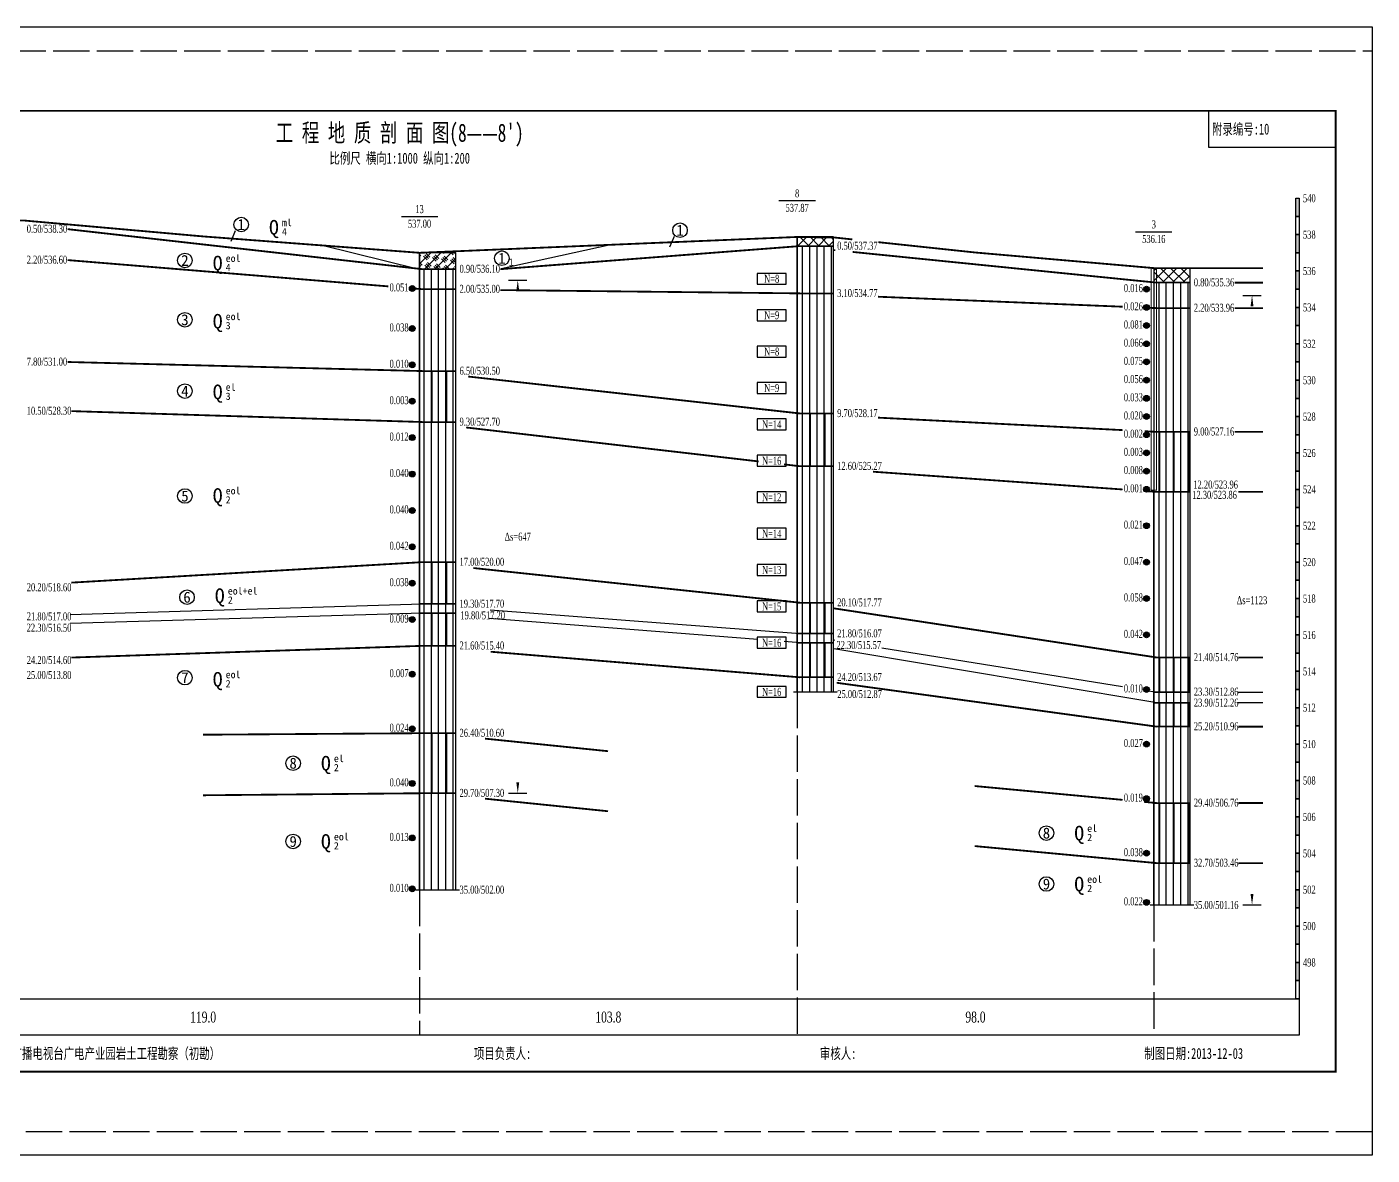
# Model space of a CAD drawing. Header units: millimetres. Extents: x -242 to 4355, y 2409 to 2741.
# Drawn here: x 3984.8 to 4354.6, y 2420 to 2730 of the extents above; entities that cross this region are included whole.
import ezdxf
from ezdxf.enums import TextEntityAlignment as Align

# ---------------------------------------------------------------- set-up
doc = ezdxf.new("R2010")
doc.units = ezdxf.units.MM
doc.linetypes.add('XX', pattern=[12, 10, -2])
doc.layers.add('MASKTEXT', color=7, linetype='Continuous')
doc.layers.add('黄土', color=52, linetype='Continuous')
doc.layers.add('打印边线框', color=3, linetype='Continuous', plot=False)
doc.styles.add('Dzcd', font='TIMES.TTF')
doc.styles.get("Standard").update_dxf_attribs({"font": 'SimSun.ttf'})
pattern_1 = [(90, (0, 6.57), (-2, 1e-16), [])]
pattern_2 = [(90, (0, 6.57), (-2, 1e-16), []), (90, (0.1, 6.57), (-4, 2e-16), []), (90, (0.2, 6.57), (-4, 2e-16), [])]
pattern_3 = [(45, (3880.032, -17.0686), (-1.4142136, 1.4142136), []), (315, (3880.032, -17.0686), (1.4142136, 1.4142136), [])]

# ---------------------------------------------------------------- blocks, each defined once
blk = doc.blocks.new('TL_YZY')
h = blk.add_hatch(color=256)
edge = h.paths.add_edge_path()
edge.add_arc((0, -0.79), 0.8, 0, 360)
blk.add_circle((0, -0.79), 0.8)
blk = doc.blocks.new('TL_BGN')
for p, q in [((0, -3), (0, 0)), ((0, 0), (-8, 0)), ((-8, 0), (-8, -3)), ((-8, -3), (0, -3))]:
    blk.add_line(p, q)

msp = doc.modelspace()

# ---------------------------------------------------------------- hatches: boundary and pattern name
for points in [[(4333.562, 2677.931), (4333.562, 2682.931), (4334.562, 2682.931), (4334.562, 2677.931)], [(4333.562, 2667.931), (4333.562, 2672.931), (4334.562, 2672.931), (4334.562, 2667.931)], [(4333.562, 2657.931), (4333.562, 2662.931), (4334.562, 2662.931), (4334.562, 2657.931)], [(4333.562, 2647.931), (4333.562, 2652.931), (4334.562, 2652.931), (4334.562, 2647.931)], [(4333.562, 2637.931), (4333.562, 2642.931), (4334.562, 2642.931), (4334.562, 2637.931)], [(4333.562, 2627.931), (4333.562, 2632.931), (4334.562, 2632.931), (4334.562, 2627.931)], [(4333.562, 2617.931), (4333.562, 2622.931), (4334.562, 2622.931), (4334.562, 2617.931)], [(4333.562, 2607.931), (4333.562, 2612.931), (4334.562, 2612.931), (4334.562, 2607.931)], [(4333.562, 2597.931), (4333.562, 2602.931), (4334.562, 2602.931), (4334.562, 2597.931)], [(4333.562, 2587.931), (4333.562, 2592.931), (4334.562, 2592.931), (4334.562, 2587.931)], [(4333.562, 2577.931), (4333.562, 2582.931), (4334.562, 2582.931), (4334.562, 2577.931)], [(4333.562, 2567.931), (4333.562, 2572.931), (4334.562, 2572.931), (4334.562, 2567.931)], [(4333.562, 2557.931), (4333.562, 2562.931), (4334.562, 2562.931), (4334.562, 2557.931)], [(4333.562, 2547.931), (4333.562, 2552.931), (4334.562, 2552.931), (4334.562, 2547.931)], [(4333.562, 2537.931), (4333.562, 2542.931), (4334.562, 2542.931), (4334.562, 2537.931)], [(4333.562, 2527.931), (4333.562, 2532.931), (4334.562, 2532.931), (4334.562, 2527.931)], [(4333.562, 2517.931), (4333.562, 2522.931), (4334.562, 2522.931), (4334.562, 2517.931)], [(4333.562, 2507.931), (4333.562, 2512.931), (4334.562, 2512.931), (4334.562, 2507.931)], [(4333.562, 2497.931), (4333.562, 2502.931), (4334.562, 2502.931), (4334.562, 2497.931)], [(4333.562, 2487.931), (4333.562, 2492.931), (4334.562, 2492.931), (4334.562, 2487.931)], [(4333.562, 2477.931), (4333.562, 2482.931), (4334.562, 2482.931), (4334.562, 2477.931)], [(4333.562, 2467.931), (4333.562, 2472.931), (4334.562, 2472.931), (4334.562, 2467.931)]]:
    msp.add_hatch(color=0).paths.add_polyline_path(points)
h = msp.add_hatch()
h.set_pattern_fill('素填土', color=0, scale=0.5, style=0)
h.set_pattern_definition(pattern_3)
h.paths.add_polyline_path([(4196.532, 2672.282), (4196.532, 2669.782), (4206.532, 2669.782), (4206.532, 2672.282)])
h = msp.add_hatch()
h.set_pattern_fill('杂填土', color=0, scale=0.5, style=0)
h.set_pattern_definition([(45, (3880.032, -17.0686), (-1.4142136, 1.4142136), []), (315, (3880.681, -15.4272), (2.4748737, -0.3535534), [1.414, -2.586]), (315, (3881.0309, -15.0608), (2.4748737, -0.3535534), [1.414, -2.586]), (315, (3881.3983, -14.7134), (2.4748737, -0.3535534), [1.414, -2.586])])
h.paths.add_polyline_path([(4092.742, 2667.931), (4092.742, 2663.431), (4102.742, 2663.431), (4102.742, 2667.931)])
h = msp.add_hatch()
h.set_pattern_fill('素填土', color=0, scale=0.5, style=0)
h.set_pattern_definition(pattern_3)
h.paths.add_polyline_path([(4294.562, 2663.731), (4294.562, 2659.731), (4304.562, 2659.731), (4304.562, 2663.731)])
h = msp.add_hatch()
h.set_pattern_fill('古土壤', color=0, scale=0.5, style=0)
h.set_pattern_definition(pattern_2)
h.paths.add_polyline_path([(4092.742, 2635.431), (4092.742, 2621.431), (4102.742, 2621.431), (4102.742, 2635.431)])
h = msp.add_hatch()
h.set_pattern_fill('古土壤', color=0, scale=0.5, style=0)
h.set_pattern_definition(pattern_2)
h.paths.add_polyline_path([(4196.532, 2623.782), (4196.532, 2609.282), (4206.532, 2609.282), (4206.532, 2623.782)])
h = msp.add_hatch()
h.set_pattern_fill('古土壤', color=0, scale=0.5, style=0)
h.set_pattern_definition(pattern_2)
h.paths.add_polyline_path([(4294.562, 2618.731), (4294.562, 2602.231), (4304.562, 2602.231), (4304.562, 2618.731)])
h = msp.add_hatch()
h.set_pattern_fill('古土壤', color=0, scale=0.5, style=0)
h.set_pattern_definition(pattern_2)
h.paths.add_polyline_path([(4092.742, 2582.931), (4092.742, 2571.431), (4102.742, 2571.431), (4102.742, 2582.931)])
h = msp.add_hatch()
h.set_pattern_fill('古土壤', color=0, scale=0.5, style=0)
h.set_pattern_definition(pattern_2)
h.paths.add_polyline_path([(4196.532, 2571.782), (4196.532, 2563.282), (4206.532, 2563.282), (4206.532, 2571.782)])
h = msp.add_hatch()
h.set_pattern_fill('古土壤', color=0, scale=0.5, style=0)
h.set_pattern_definition(pattern_2)
h.paths.add_polyline_path([(4092.742, 2568.931), (4092.742, 2559.931), (4102.742, 2559.931), (4102.742, 2568.931)])
h = msp.add_hatch()
h.set_pattern_fill('古土壤', color=0, scale=0.5, style=0)
h.set_pattern_definition(pattern_2)
h.paths.add_polyline_path([(4196.532, 2560.782), (4196.532, 2551.282), (4206.532, 2551.282), (4206.532, 2560.782)])
h = msp.add_hatch()
h.set_pattern_fill('古土壤', color=0, scale=0.5, style=0)
h.set_pattern_definition(pattern_2)
h.paths.add_polyline_path([(4294.562, 2556.731), (4294.562, 2547.231), (4304.562, 2547.231), (4304.562, 2556.731)])
h = msp.add_hatch()
h.set_pattern_fill('古土壤', color=0, scale=0.5, style=0)
h.set_pattern_definition(pattern_2)
h.paths.add_polyline_path([(4294.562, 2544.231), (4294.562, 2537.731), (4304.562, 2537.731), (4304.562, 2544.231)])
h = msp.add_hatch()
h.set_pattern_fill('古土壤', color=0, scale=0.5, style=0)
h.set_pattern_definition(pattern_2)
h.paths.add_polyline_path([(4092.742, 2535.931), (4092.742, 2519.431), (4102.742, 2519.431), (4102.742, 2535.931)])
h = msp.add_hatch()
h.set_pattern_fill('古土壤', color=0, scale=0.5, style=0)
h.set_pattern_definition(pattern_2)
h.paths.add_polyline_path([(4294.562, 2516.731), (4294.562, 2500.231), (4304.562, 2500.231), (4304.562, 2516.731)])
at = {"layer": '黄土'}
h = msp.add_hatch(dxfattribs=at)
h.set_pattern_fill('黄土', color=0, scale=0.5, style=0)
h.set_pattern_definition(pattern_1)
h.paths.add_polyline_path([(4196.532, 2669.782), (4196.532, 2656.782), (4206.532, 2656.782), (4206.532, 2669.782)])
h = msp.add_hatch(dxfattribs=at)
h.set_pattern_fill('黄土', color=0, scale=0.5, style=0)
h.set_pattern_definition(pattern_1)
h.paths.add_polyline_path([(4092.742, 2663.431), (4092.742, 2657.931), (4102.742, 2657.931), (4102.742, 2663.431)])
h = msp.add_hatch(dxfattribs=at)
h.set_pattern_fill('黄土', color=0, scale=0.5, style=0)
h.set_pattern_definition(pattern_1)
h.paths.add_polyline_path([(4294.562, 2659.731), (4294.562, 2652.731), (4304.562, 2652.731), (4304.562, 2659.731)])
h = msp.add_hatch(dxfattribs=at)
h.set_pattern_fill('黄土', color=0, scale=0.5, style=0)
h.set_pattern_definition(pattern_1)
h.paths.add_polyline_path([(4092.742, 2657.931), (4092.742, 2635.431), (4102.742, 2635.431), (4102.742, 2657.931)])
h = msp.add_hatch(dxfattribs=at)
h.set_pattern_fill('黄土', color=0, scale=0.5, style=0)
h.set_pattern_definition(pattern_1)
h.paths.add_polyline_path([(4196.532, 2656.782), (4196.532, 2623.782), (4206.532, 2623.782), (4206.532, 2656.782)])
h = msp.add_hatch(dxfattribs=at)
h.set_pattern_fill('黄土', color=0, scale=0.5, style=0)
h.set_pattern_definition(pattern_1)
h.paths.add_polyline_path([(4294.562, 2652.731), (4294.562, 2618.731), (4304.562, 2618.731), (4304.562, 2652.731)])
h = msp.add_hatch(dxfattribs=at)
h.set_pattern_fill('黄土', color=0, scale=0.5, style=0)
h.set_pattern_definition(pattern_1)
h.paths.add_polyline_path([(4092.742, 2621.431), (4092.742, 2582.931), (4102.742, 2582.931), (4102.742, 2621.431)])
h = msp.add_hatch(dxfattribs=at)
h.set_pattern_fill('黄土', color=0, scale=0.5, style=0)
h.set_pattern_definition(pattern_1)
h.paths.add_polyline_path([(4196.532, 2609.282), (4196.532, 2571.782), (4206.532, 2571.782), (4206.532, 2609.282)])
h = msp.add_hatch(dxfattribs=at)
h.set_pattern_fill('黄土', color=0, scale=0.5, style=0)
h.set_pattern_definition(pattern_1)
h.paths.add_polyline_path([(4294.562, 2602.231), (4294.562, 2556.731), (4304.562, 2556.731), (4304.562, 2602.231)])
h = msp.add_hatch(dxfattribs=at)
h.set_pattern_fill('黄土', color=0, scale=0.5, style=0)
h.set_pattern_definition(pattern_1)
h.paths.add_polyline_path([(4092.742, 2571.431), (4092.742, 2568.931), (4102.742, 2568.931), (4102.742, 2571.431)])
h = msp.add_hatch(dxfattribs=at)
h.set_pattern_fill('黄土', color=0, scale=0.5, style=0)
h.set_pattern_definition(pattern_1)
h.paths.add_polyline_path([(4196.532, 2563.282), (4196.532, 2560.782), (4206.532, 2560.782), (4206.532, 2563.282)])
h = msp.add_hatch(dxfattribs=at)
h.set_pattern_fill('黄土', color=0, scale=0.5, style=0)
h.set_pattern_definition(pattern_1)
h.paths.add_polyline_path([(4092.742, 2559.931), (4092.742, 2535.931), (4102.742, 2535.931), (4102.742, 2559.931)])
h = msp.add_hatch(dxfattribs=at)
h.set_pattern_fill('黄土', color=0, scale=0.5, style=0)
h.set_pattern_definition(pattern_1)
h.paths.add_polyline_path([(4196.532, 2551.282), (4196.532, 2547.282), (4206.532, 2547.282), (4206.532, 2551.282)])
h = msp.add_hatch(dxfattribs=at)
h.set_pattern_fill('黄土', color=0, scale=0.5, style=0)
h.set_pattern_definition([(90, (3880.032, -17.0686), (-2, 1e-16), [])])
h.paths.add_polyline_path([(4294.562, 2547.231), (4294.562, 2544.231), (4304.562, 2544.231), (4304.562, 2547.231)])
h = msp.add_hatch(dxfattribs=at)
h.set_pattern_fill('黄土', color=0, scale=0.5, style=0)
h.set_pattern_definition(pattern_1)
h.paths.add_polyline_path([(4294.562, 2537.731), (4294.562, 2516.731), (4304.562, 2516.731), (4304.562, 2537.731)])
h = msp.add_hatch(dxfattribs=at)
h.set_pattern_fill('黄土', color=0, scale=0.5, style=0)
h.set_pattern_definition(pattern_1)
h.paths.add_polyline_path([(4092.742, 2519.431), (4092.742, 2492.931), (4102.742, 2492.931), (4102.742, 2519.431)])
h = msp.add_hatch(dxfattribs=at)
h.set_pattern_fill('黄土', color=0, scale=0.5, style=0)
h.set_pattern_definition(pattern_1)
h.paths.add_polyline_path([(4294.562, 2500.231), (4294.562, 2488.731), (4304.562, 2488.731), (4304.562, 2500.231)])

# ---------------------------------------------------------------- linework, layer by layer
at = {"color": 0}
for p, q in [((4191.532, 2682.282), (4201.532, 2682.282)), ((4087.742, 2677.931), (4097.742, 2677.931)), ((4042.105, 2673.994), (4040.871, 2671.036)), ((4289.562, 2673.731), (4299.562, 2673.731)), ((4066.006, 2670.009), (4092.29, 2663.508)), ((4115.156, 2663.622), (4144.871, 2670.133)), ((4162.727, 2672.435), (4161.493, 2669.477)), ((4117.242, 2660.431), (4122.242, 2660.431)), ((4319.062, 2656.231), (4324.062, 2656.231)), ((3996.762, 2568.524), (4093.542, 2571.431)), ((4112.163, 2569.831), (4197.332, 2563.281)), ((4093.542, 2568.931), (3996.762, 2566.105)), ((4185.737, 2561.684), (4111.926, 2567.431)), ((4197.332, 2560.781), (4192.969, 2561.121)), ((4206.632, 2561.553), (4206.81, 2561.524)), ((4295.362, 2544.231), (4206.632, 2559.091)), ((4219.811, 2559.426), (4285.968, 2548.748)), ((4291.972, 2547.779), (4295.362, 2547.231)), ((4195.532, 2547.282), (4207.532, 2547.282)), ((4317.542, 2547.208), (4324.562, 2547.231)), ((4324.562, 2544.231), (4317.542, 2544.231)), ((4117.242, 2519.431), (4122.242, 2519.431)), ((4091.742, 2492.931), (4103.742, 2492.931)), ((4293.562, 2488.731), (4305.562, 2488.731)), ((4319.062, 2488.731), (4324.062, 2488.731))]:
    msp.add_line(p, q, dxfattribs=at)
at = {"color": 0, "linetype": 'XX'}
for p, q in [((4196.532, 2547.282), (4196.532, 2452.931)), ((4092.742, 2492.931), (4092.742, 2452.931)), ((4294.562, 2488.731), (4294.562, 2452.931))]:
    msp.add_line(p, q, dxfattribs=at)
at = {"color": 0, "const_width": 0.5}
msp.add_lwpolyline([(3830.032, 2442.931), (3830.032, 2706.931), (4344.562, 2706.931), (4344.562, 2442.931)], close=True, dxfattribs=at)
at = {"color": 0}
msp.add_lwpolyline([(4309.562, 2706.931), (4309.562, 2696.931), (4344.562, 2696.931)], dxfattribs=at)
for points in [[(4333.562, 2677.931), (4333.562, 2682.931), (4334.562, 2682.931), (4334.562, 2677.931)], [(4333.562, 2672.931), (4333.562, 2677.931), (4334.562, 2677.931), (4334.562, 2672.931)], [(4196.532, 2672.282), (4196.532, 2669.782), (4206.532, 2669.782), (4206.532, 2672.282)], [(4196.532, 2669.782), (4196.532, 2656.782), (4206.532, 2656.782), (4206.532, 2669.782)], [(4333.562, 2667.931), (4333.562, 2672.931), (4334.562, 2672.931), (4334.562, 2667.931)], [(4092.742, 2667.931), (4092.742, 2663.431), (4102.742, 2663.431), (4102.742, 2667.931)], [(4333.562, 2662.931), (4333.562, 2667.931), (4334.562, 2667.931), (4334.562, 2662.931)], [(4092.742, 2663.431), (4092.742, 2657.931), (4102.742, 2657.931), (4102.742, 2663.431)], [(4294.562, 2663.731), (4294.562, 2659.731), (4304.562, 2659.731), (4304.562, 2663.731)], [(4333.562, 2657.931), (4333.562, 2662.931), (4334.562, 2662.931), (4334.562, 2657.931)], [(4294.562, 2659.731), (4294.562, 2652.731), (4304.562, 2652.731), (4304.562, 2659.731)], [(4092.742, 2657.931), (4092.742, 2635.431), (4102.742, 2635.431), (4102.742, 2657.931)], [(4196.532, 2656.782), (4196.532, 2623.782), (4206.532, 2623.782), (4206.532, 2656.782)], [(4333.562, 2652.931), (4333.562, 2657.931), (4334.562, 2657.931), (4334.562, 2652.931)], [(4294.562, 2652.731), (4294.562, 2618.731), (4304.562, 2618.731), (4304.562, 2652.731)], [(4333.562, 2647.931), (4333.562, 2652.931), (4334.562, 2652.931), (4334.562, 2647.931)], [(4333.562, 2642.931), (4333.562, 2647.931), (4334.562, 2647.931), (4334.562, 2642.931)], [(4333.562, 2637.931), (4333.562, 2642.931), (4334.562, 2642.931), (4334.562, 2637.931)], [(4333.562, 2632.931), (4333.562, 2637.931), (4334.562, 2637.931), (4334.562, 2632.931)], [(4092.742, 2635.431), (4092.742, 2621.431), (4102.742, 2621.431), (4102.742, 2635.431)], [(4333.562, 2627.931), (4333.562, 2632.931), (4334.562, 2632.931), (4334.562, 2627.931)], [(4333.562, 2622.931), (4333.562, 2627.931), (4334.562, 2627.931), (4334.562, 2622.931)], [(4092.742, 2621.431), (4092.742, 2582.931), (4102.742, 2582.931), (4102.742, 2621.431)], [(4196.532, 2623.782), (4196.532, 2609.282), (4206.532, 2609.282), (4206.532, 2623.782)], [(4333.562, 2617.931), (4333.562, 2622.931), (4334.562, 2622.931), (4334.562, 2617.931)], [(4294.562, 2618.731), (4294.562, 2602.231), (4304.562, 2602.231), (4304.562, 2618.731)], [(4333.562, 2612.931), (4333.562, 2617.931), (4334.562, 2617.931), (4334.562, 2612.931)], [(4333.562, 2607.931), (4333.562, 2612.931), (4334.562, 2612.931), (4334.562, 2607.931)], [(4196.532, 2609.282), (4196.532, 2571.782), (4206.532, 2571.782), (4206.532, 2609.282)], [(4333.562, 2602.931), (4333.562, 2607.931), (4334.562, 2607.931), (4334.562, 2602.931)], [(4294.562, 2602.231), (4294.562, 2556.731), (4304.562, 2556.731), (4304.562, 2602.231)], [(4333.562, 2597.931), (4333.562, 2602.931), (4334.562, 2602.931), (4334.562, 2597.931)], [(4333.562, 2592.931), (4333.562, 2597.931), (4334.562, 2597.931), (4334.562, 2592.931)], [(4333.562, 2587.931), (4333.562, 2592.931), (4334.562, 2592.931), (4334.562, 2587.931)], [(4333.562, 2582.931), (4333.562, 2587.931), (4334.562, 2587.931), (4334.562, 2582.931)], [(4092.742, 2582.931), (4092.742, 2571.431), (4102.742, 2571.431), (4102.742, 2582.931)], [(4333.562, 2577.931), (4333.562, 2582.931), (4334.562, 2582.931), (4334.562, 2577.931)], [(4333.562, 2572.931), (4333.562, 2577.931), (4334.562, 2577.931), (4334.562, 2572.931)], [(4092.742, 2571.431), (4092.742, 2568.931), (4102.742, 2568.931), (4102.742, 2571.431)], [(4196.532, 2571.782), (4196.532, 2563.282), (4206.532, 2563.282), (4206.532, 2571.782)], [(4333.562, 2567.931), (4333.562, 2572.931), (4334.562, 2572.931), (4334.562, 2567.931)], [(4092.742, 2568.931), (4092.742, 2559.931), (4102.742, 2559.931), (4102.742, 2568.931)], [(4333.562, 2562.931), (4333.562, 2567.931), (4334.562, 2567.931), (4334.562, 2562.931)], [(4196.532, 2563.282), (4196.532, 2560.782), (4206.532, 2560.782), (4206.532, 2563.282)], [(4333.562, 2557.931), (4333.562, 2562.931), (4334.562, 2562.931), (4334.562, 2557.931)], [(4092.742, 2559.931), (4092.742, 2535.931), (4102.742, 2535.931), (4102.742, 2559.931)], [(4196.532, 2560.782), (4196.532, 2551.282), (4206.532, 2551.282), (4206.532, 2560.782)], [(4294.562, 2556.731), (4294.562, 2547.231), (4304.562, 2547.231), (4304.562, 2556.731)], [(4333.562, 2552.931), (4333.562, 2557.931), (4334.562, 2557.931), (4334.562, 2552.931)], [(4196.532, 2551.282), (4196.532, 2547.282), (4206.532, 2547.282), (4206.532, 2551.282)], [(4333.562, 2547.931), (4333.562, 2552.931), (4334.562, 2552.931), (4334.562, 2547.931)], [(4333.562, 2542.931), (4333.562, 2547.931), (4334.562, 2547.931), (4334.562, 2542.931)], [(4294.562, 2547.231), (4294.562, 2544.231), (4304.562, 2544.231), (4304.562, 2547.231)], [(4294.562, 2544.231), (4294.562, 2537.731), (4304.562, 2537.731), (4304.562, 2544.231)], [(4333.562, 2537.931), (4333.562, 2542.931), (4334.562, 2542.931), (4334.562, 2537.931)], [(4294.562, 2537.731), (4294.562, 2516.731), (4304.562, 2516.731), (4304.562, 2537.731)], [(4333.562, 2532.931), (4333.562, 2537.931), (4334.562, 2537.931), (4334.562, 2532.931)], [(4092.742, 2535.931), (4092.742, 2519.431), (4102.742, 2519.431), (4102.742, 2535.931)], [(4333.562, 2527.931), (4333.562, 2532.931), (4334.562, 2532.931), (4334.562, 2527.931)], [(4333.562, 2522.931), (4333.562, 2527.931), (4334.562, 2527.931), (4334.562, 2522.931)], [(4333.562, 2517.931), (4333.562, 2522.931), (4334.562, 2522.931), (4334.562, 2517.931)], [(4092.742, 2519.431), (4092.742, 2492.931), (4102.742, 2492.931), (4102.742, 2519.431)], [(4333.562, 2512.931), (4333.562, 2517.931), (4334.562, 2517.931), (4334.562, 2512.931)], [(4294.562, 2516.731), (4294.562, 2500.231), (4304.562, 2500.231), (4304.562, 2516.731)], [(4333.562, 2507.931), (4333.562, 2512.931), (4334.562, 2512.931), (4334.562, 2507.931)], [(4333.562, 2502.931), (4333.562, 2507.931), (4334.562, 2507.931), (4334.562, 2502.931)], [(4294.562, 2500.231), (4294.562, 2488.731), (4304.562, 2488.731), (4304.562, 2500.231)], [(4333.562, 2497.931), (4333.562, 2502.931), (4334.562, 2502.931), (4334.562, 2497.931)], [(4333.562, 2492.931), (4333.562, 2497.931), (4334.562, 2497.931), (4334.562, 2492.931)], [(4333.562, 2487.931), (4333.562, 2492.931), (4334.562, 2492.931), (4334.562, 2487.931)], [(4333.562, 2482.931), (4333.562, 2487.931), (4334.562, 2487.931), (4334.562, 2482.931)], [(4333.562, 2477.931), (4333.562, 2482.931), (4334.562, 2482.931), (4334.562, 2477.931)], [(4333.562, 2472.931), (4333.562, 2477.931), (4334.562, 2477.931), (4334.562, 2472.931)], [(4333.562, 2467.931), (4333.562, 2472.931), (4334.562, 2472.931), (4334.562, 2467.931)], [(4333.562, 2462.931), (4333.562, 2467.931), (4334.562, 2467.931), (4334.562, 2462.931)], [(3840.032, 2462.931), (4334.562, 2462.931), (4334.562, 2452.931), (3840.032, 2452.931)]]:
    msp.add_lwpolyline(points, close=True, dxfattribs=at)
at = {"color": 0, "const_width": 0.5}
for points in [[(3850.032, 2672.481), (3880.032, 2672.481), (3903.47, 2673.594), (3926.907, 2674.706), (3950.345, 2675.819), (3973.782, 2676.931), (3983.842, 2676.819), (4033.262, 2672.431), (4063.002, 2670.181), (4092.742, 2667.931), (4118.69, 2669.019), (4144.637, 2670.106), (4170.585, 2671.194), (4196.532, 2672.282), (4206.917, 2672.119), (4211.676, 2671.612)], [(3995.997, 2674.431), (4093.542, 2663.431)], [(4114.957, 2663.431), (4197.332, 2669.781)], [(4196.228, 2669.734), (4196.532, 2669.703)], [(4218.87, 2670.846), (4245.547, 2668.006), (4270.055, 2665.869), (4294.562, 2663.731), (4324.562, 2663.731)], [(3995.997, 2665.931), (4084.148, 2658.702)], [(4206.532, 2668.694), (4207.039, 2668.643)], [(4211.807, 2668.162), (4295.362, 2659.731)], [(4090.024, 2658.22), (4093.542, 2657.931)], [(4316.777, 2659.731), (4324.562, 2659.731)], [(4114.957, 2657.685), (4197.332, 2656.781)], [(4218.747, 2655.864), (4285.968, 2653.116)], [(4292.034, 2652.868), (4295.362, 2652.731)], [(4316.777, 2652.731), (4324.562, 2652.731)], [(3995.997, 2637.931), (4093.542, 2635.431)], [(4106.111, 2633.931), (4197.332, 2623.781)], [(3997.012, 2624.431), (4093.542, 2621.431)], [(4218.747, 2622.637), (4285.968, 2619.21)], [(4105.552, 2619.931), (4185.978, 2610.599)], [(4292.028, 2618.901), (4295.362, 2618.731)], [(4316.777, 2618.731), (4324.562, 2618.731)], [(4192.934, 2609.792), (4197.332, 2609.281)], [(4217.394, 2607.781), (4285.968, 2602.9)], [(4291.933, 2602.476), (4295.362, 2602.231)], [(4317.792, 2602.231), (4324.562, 2602.231)], [(3997.012, 2577.297), (4093.542, 2582.931)], [(4107.557, 2581.312), (4197.332, 2571.781)], [(4206.532, 2570.246), (4295.362, 2556.731)], [(3997.012, 2556.712), (4093.542, 2559.931)], [(4112.324, 2558.312), (4197.332, 2551.281)], [(4317.792, 2556.731), (4324.562, 2556.731)], [(4207.386, 2549.781), (4295.362, 2537.731)], [(4317.792, 2537.731), (4324.562, 2537.731)], [(4033.252, 2535.507), (4093.542, 2535.931)], [(4110.749, 2534.431), (4144.577, 2530.98)], [(4245.348, 2521.407), (4285.968, 2517.61)], [(4033.249, 2518.867), (4093.542, 2519.431)], [(4110.749, 2517.931), (4144.577, 2514.48)], [(4291.844, 2517.06), (4295.362, 2516.731)], [(4317.792, 2516.731), (4324.562, 2516.731)], [(4245.348, 2504.907), (4295.362, 2500.231)], [(4317.792, 2500.231), (4324.562, 2500.231)]]:
    msp.add_lwpolyline(points, dxfattribs=at)
at = {"color": 0}
for points in [[(4196.532, 2672.282, 0.5, 0.5, 0), (4196.532, 2547.282, 0, 0, 0)], [(4092.742, 2667.931, 0.5, 0.5, 0), (4092.742, 2492.931, 0, 0, 0)], [(4293.812, 2663.731, 0.3, 0.3, 0), (4293.812, 2602.731, 0.3, 0.3, 0), (4295.312, 2602.731, 0.3, 0.3, 0), (4295.312, 2663.731, 0, 0, 0)], [(4119.742, 2591.431, 0, 0, 0), (4119.742, 2660.431, 0, 0.8, 0), (4119.742, 2657.431, 0, 0, 0)], [(4321.562, 2573.981, 0, 0, 0), (4321.562, 2656.231, 0, 0.8, 0), (4321.562, 2653.231, 0, 0, 0)], [(4294.562, 2602.731, 0.5, 0.5, 0), (4294.562, 2488.731, 0, 0, 0)], [(4119.742, 2588.431, 0, 0, 0), (4119.742, 2519.431, 0, 0.8, 0), (4119.742, 2522.431, 0, 0, 0)], [(4321.562, 2570.981, 0, 0, 0), (4321.562, 2488.731, 0, 0.8, 0), (4321.562, 2491.731, 0, 0, 0)]]:
    msp.add_lwpolyline(points, format="xyseb", dxfattribs=at)
for centre in [(4043.722, 2675.703), (4164.343, 2674.144), (4028.262, 2665.831), (4115.389, 2666.439), (4028.262, 2649.527), (4028.262, 2629.922), (4028.262, 2601.097), (4028.84, 2573.302), (4028.262, 2551.184), (4058.002, 2527.681), (4058.002, 2506.181), (4265.055, 2508.481), (4265.055, 2494.481)]:
    msp.add_circle(centre, 2, dxfattribs=at)
at = {"layer": '打印边线框'}
msp.add_lwpolyline([(-80, 2420), (-80, 2730), (4354.562, 2730), (4354.562, 2420), (-80, 2420)], dxfattribs=at)
at = {"layer": '打印边线框', "color": 3, "linetype": 'XX'}
msp.add_lwpolyline([(3800.032, 2426.431), (3800.032, 2723.431), (4354.562, 2723.431), (4354.562, 2426.431)], close=True, dxfattribs=at)

# ---------------------------------------------------------------- block references
at = {"color": 0}
for name, p in [('TL_BGN', (4193.532, 2662.282)), ('TL_YZY', (4090.742, 2658.931)), ('TL_YZY', (4292.562, 2658.731)), ('TL_BGN', (4193.532, 2652.282)), ('TL_YZY', (4292.562, 2653.731)), ('TL_YZY', (4090.742, 2647.931)), ('TL_YZY', (4292.562, 2648.731)), ('TL_YZY', (4292.562, 2643.731)), ('TL_BGN', (4193.532, 2642.282)), ('TL_YZY', (4090.742, 2637.931)), ('TL_YZY', (4292.562, 2638.731)), ('TL_YZY', (4292.562, 2633.731)), ('TL_BGN', (4193.532, 2632.282)), ('TL_YZY', (4090.742, 2627.931)), ('TL_YZY', (4292.562, 2628.731)), ('TL_BGN', (4193.532, 2622.282)), ('TL_YZY', (4292.562, 2623.731)), ('TL_YZY', (4090.742, 2617.931)), ('TL_YZY', (4292.562, 2618.731)), ('TL_BGN', (4193.532, 2612.282)), ('TL_YZY', (4292.562, 2613.731)), ('TL_YZY', (4090.742, 2607.931)), ('TL_YZY', (4292.562, 2608.731)), ('TL_YZY', (4292.562, 2603.731)), ('TL_BGN', (4193.532, 2602.282)), ('TL_YZY', (4090.742, 2597.931)), ('TL_BGN', (4193.532, 2592.282)), ('TL_YZY', (4292.562, 2593.731)), ('TL_YZY', (4090.742, 2587.931)), ('TL_BGN', (4193.532, 2582.282)), ('TL_YZY', (4292.562, 2583.731)), ('TL_YZY', (4090.742, 2577.931)), ('TL_YZY', (4292.562, 2573.731)), ('TL_BGN', (4193.532, 2572.282)), ('TL_YZY', (4090.742, 2567.931)), ('TL_BGN', (4193.532, 2562.282)), ('TL_YZY', (4292.562, 2563.731)), ('TL_YZY', (4090.742, 2552.931)), ('TL_BGN', (4193.532, 2548.782)), ('TL_YZY', (4292.562, 2548.731)), ('TL_YZY', (4090.742, 2537.931)), ('TL_YZY', (4292.562, 2533.731)), ('TL_YZY', (4090.742, 2522.931)), ('TL_YZY', (4292.562, 2518.731)), ('TL_YZY', (4090.742, 2507.931)), ('TL_YZY', (4292.562, 2503.731)), ('TL_YZY', (4090.742, 2493.931)), ('TL_YZY', (4292.562, 2490.231))]:
    msp.add_blockref(name, p, dxfattribs=at)

# ---------------------------------------------------------------- texts
at = {"color": 0, "width": 0.7}
for s, height, p in [("工 程 地 质 剖 面 图(8——8')", 5, (4087.297, 2700.931)), ('比例尺 横向1:1000 纵向1:200', 3, (4087.297, 2693.931))]:
    msp.add_text(s, height=height, dxfattribs=at).set_placement(p, align=Align.MIDDLE_CENTER)
for s, p in [('附录编号:10', (4310.562, 2701.931)), ('工程名称:陕西广播电视台广电产业园岩土工程勘察（初勘）', (3962.008, 2447.931)), ('项目负责人:', (4107.685, 2447.931)), ('审核人:', (4202.786, 2447.931)), ('制图日期:2013-12-03', (4291.937, 2447.931))]:
    msp.add_text(s, height=3, dxfattribs=at).set_placement(p, align=Align.MIDDLE_LEFT)
at = {"color": 0, "style": 'Dzcd', "width": 0.7}
for s, height, p in [('8', 2.2, (4196.532, 2684.282)), ('13', 2.2, (4092.742, 2679.931)), ('537.87', 2.2, (4196.532, 2680.282)), ('537.00', 2.2, (4092.742, 2675.931)), ('3', 2.2, (4294.562, 2675.731)), ('536.16', 2.2, (4294.562, 2671.731)), ('119.0', 3, (4033.262, 2457.931)), ('103.8', 3, (4144.637, 2457.931)), ('98.0', 3, (4245.547, 2457.931))]:
    msp.add_text(s, height=height, dxfattribs=at).set_placement(p, align=Align.MIDDLE_CENTER)
for s, p in [('540', (4335.562, 2682.931)), ('538', (4335.562, 2672.931)), ('536', (4335.562, 2662.931)), ('534', (4335.562, 2652.931)), ('532', (4335.562, 2642.931)), ('530', (4335.562, 2632.931)), ('528', (4335.562, 2622.931)), ('526', (4335.562, 2612.931)), ('12.20/523.96', (4305.416, 2604.243)), ('524', (4335.562, 2602.931)), ('522', (4335.562, 2592.931)), ('520', (4335.562, 2582.931)), ('518', (4335.562, 2572.931)), ('516', (4335.562, 2562.931)), ('25.00/513.80', (3984.782, 2551.931)), ('514', (4335.562, 2552.931)), ('25.00/512.87', (4207.56, 2546.686)), ('512', (4335.562, 2542.931)), ('510', (4335.562, 2532.931)), ('508', (4335.562, 2522.931)), ('506', (4335.562, 2512.931)), ('504', (4335.562, 2502.931)), ('35.00/502.00', (4103.742, 2492.931)), ('502', (4335.562, 2492.931)), ('35.00/501.16', (4305.562, 2488.731)), ('500', (4335.562, 2482.931)), ('498', (4335.562, 2472.931))]:
    msp.add_text(s, height=2.2, dxfattribs=at).set_placement(p, align=Align.MIDDLE_LEFT)
at = {"color": 0}
for s, p in [('1', (4043.722, 2675.703)), ('1', (4164.343, 2674.144)), ('2', (4028.262, 2665.831)), ('1', (4115.389, 2666.439)), ('3', (4028.262, 2649.527)), ('4', (4028.262, 2629.922)), ('5', (4028.262, 2601.097)), ('6', (4028.84, 2573.302)), ('7', (4028.262, 2551.184)), ('8', (4058.002, 2527.681)), ('9', (4058.002, 2506.181)), ('8', (4265.055, 2508.481)), ('9', (4265.055, 2494.481))]:
    msp.add_text(s, height=3, dxfattribs=at).set_placement(p, align=Align.MIDDLE_CENTER)
at = {"layer": 'MASKTEXT', "color": 0}
for p in [(4052.722, 2674.946), (4037.262, 2665.112), (4037.262, 2649.13), (4037.262, 2629.714), (4037.262, 2601.249), (4037.84, 2573.718), (4037.262, 2550.73), (4067.002, 2527.681), (4274.055, 2508.481), (4067.002, 2506.181), (4274.055, 2494.481)]:
    msp.add_text('Q', height=4, dxfattribs=at).set_placement(p, align=Align.MIDDLE_CENTER)
for s, p in [('ml', (4054.922, 2675.246)), ('4', (4054.922, 2672.746)), ('eol', (4039.462, 2665.412)), ('1', (4117.263, 2664.389)), ('4', (4039.462, 2662.912)), ('eol', (4039.462, 2649.43)), ('3', (4039.462, 2646.93)), ('3', (4039.462, 2627.514)), ('el', (4039.462, 2630.014)), ('eol', (4039.462, 2601.549)), ('2', (4039.462, 2599.049)), ('2', (4040.04, 2571.518)), ('eol+el', (4040.04, 2574.018)), ('eol', (4039.462, 2551.03)), ('2', (4039.462, 2548.53)), ('el', (4069.202, 2527.981)), ('2', (4069.202, 2525.481)), ('el', (4276.255, 2508.781)), ('eol', (4069.202, 2506.481)), ('2', (4276.255, 2506.281)), ('2', (4069.202, 2503.981)), ('eol', (4276.255, 2494.781)), ('2', (4276.255, 2492.281))]:
    msp.add_text(s, height=2, dxfattribs=at).set_placement(p)
at = {"layer": 'MASKTEXT', "color": 0, "style": 'Dzcd', "width": 0.7}
for s, p in [('0.50/538.30', (3984.782, 2673.431)), ('0.50/537.37', (4207.532, 2668.782)), ('2.20/536.60', (3984.782, 2664.931)), ('0.90/536.10', (4103.742, 2662.431)), ('2.00/535.00', (4103.742, 2656.931)), ('0.80/535.36', (4305.562, 2658.731)), ('3.10/534.77', (4207.532, 2655.782)), ('2.20/533.96', (4305.562, 2651.731)), ('7.80/531.00', (3984.782, 2636.931)), ('6.50/530.50', (4103.742, 2634.431)), ('10.50/528.30', (3984.782, 2623.431)), ('9.30/527.70', (4103.742, 2620.431)), ('9.70/528.17', (4207.532, 2622.782)), ('9.00/527.16', (4305.562, 2617.731)), ('12.60/525.27', (4207.532, 2608.282)), ('12.30/523.86', (4305.12, 2600.325)), ('17.00/520.00', (4103.742, 2581.931)), ('20.20/518.60', (3984.782, 2574.931)), ('19.30/517.70', (4103.742, 2570.431)), ('20.10/517.77', (4207.532, 2570.782)), ('22.30/516.50', (3984.771, 2563.822)), ('21.80/517.00', (3984.782, 2566.931)), ('19.80/517.20', (4103.977, 2567.227)), ('21.80/516.07', (4207.532, 2562.282)), ('21.60/515.40', (4103.742, 2558.931)), ('22.30/515.57', (4207.336, 2559.06)), ('24.20/514.60', (3984.782, 2554.931)), ('21.40/514.76', (4305.562, 2555.731)), ('24.20/513.67', (4207.532, 2550.282)), ('23.30/512.86', (4305.562, 2546.231)), ('23.90/512.26', (4305.562, 2543.231)), ('26.40/510.60', (4103.742, 2534.931)), ('25.20/510.96', (4305.562, 2536.731)), ('29.70/507.30', (4103.742, 2518.431)), ('29.40/506.76', (4305.562, 2515.731)), ('32.70/503.46', (4305.562, 2499.231))]:
    msp.add_text(s, height=2.2, dxfattribs=at).set_placement(p)
at = {"layer": 'MASKTEXT', "style": 'Dzcd', "width": 0.7}
for s, p in [('0.051', (4089.742, 2657.331)), ('0.016', (4291.562, 2657.131)), ('0.026', (4291.562, 2652.131)), ('0.038', (4089.742, 2646.331)), ('0.081', (4291.562, 2647.131)), ('0.066', (4291.562, 2642.131)), ('0.010', (4089.742, 2636.331)), ('0.075', (4291.562, 2637.131)), ('0.056', (4291.562, 2632.131)), ('0.033', (4291.562, 2627.131)), ('0.003', (4089.742, 2626.331)), ('0.020', (4291.562, 2622.131)), ('0.012', (4089.742, 2616.331)), ('0.002', (4291.562, 2617.131)), ('0.003', (4291.562, 2612.131)), ('0.040', (4089.742, 2606.331)), ('0.008', (4291.562, 2607.131)), ('0.001', (4291.562, 2602.131)), ('0.040', (4089.742, 2596.331)), ('0.021', (4291.562, 2592.131)), ('0.042', (4089.742, 2586.331)), ('0.047', (4291.562, 2582.131)), ('0.038', (4089.742, 2576.331)), ('0.058', (4291.562, 2572.131)), ('0.009', (4089.742, 2566.331)), ('0.042', (4291.562, 2562.131)), ('0.007', (4089.742, 2551.331)), ('0.010', (4291.562, 2547.131)), ('0.024', (4089.742, 2536.331)), ('0.027', (4291.562, 2532.131)), ('0.040', (4089.742, 2521.331)), ('0.019', (4291.562, 2517.131)), ('0.013', (4089.742, 2506.331)), ('0.038', (4291.562, 2502.131)), ('0.010', (4089.742, 2492.331)), ('0.022', (4291.562, 2488.631))]:
    msp.add_text(s, height=2.2, dxfattribs=at).set_placement(p, align=Align.RIGHT)
at = {"layer": 'MASKTEXT', "color": 0, "style": 'Dzcd', "width": 0.7}
for s, p in [('N=8', (4189.532, 2660.782)), ('N=9', (4189.532, 2650.782)), ('N=8', (4189.532, 2640.782)), ('N=9', (4189.532, 2630.782)), ('N=14', (4189.532, 2620.782)), ('N=16', (4189.532, 2610.782)), ('N=12', (4189.532, 2600.782)), ('N=14', (4189.532, 2590.782)), ('Δs=647', (4119.742, 2589.931)), ('N=13', (4189.532, 2580.782)), ('Δs=1123', (4321.562, 2572.481)), ('N=15', (4189.532, 2570.782)), ('N=16', (4189.532, 2560.782)), ('N=16', (4189.532, 2547.282))]:
    msp.add_text(s, height=2.2, dxfattribs=at).set_placement(p, align=Align.MIDDLE_CENTER)

doc.saveas('drawing.dxf')
